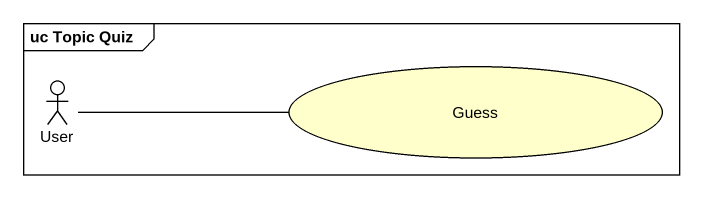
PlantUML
@startuml
mainframe uc Topic Quiz
actor User
usecase Guess #FFFFCC
User -right- Guess
@enduml
